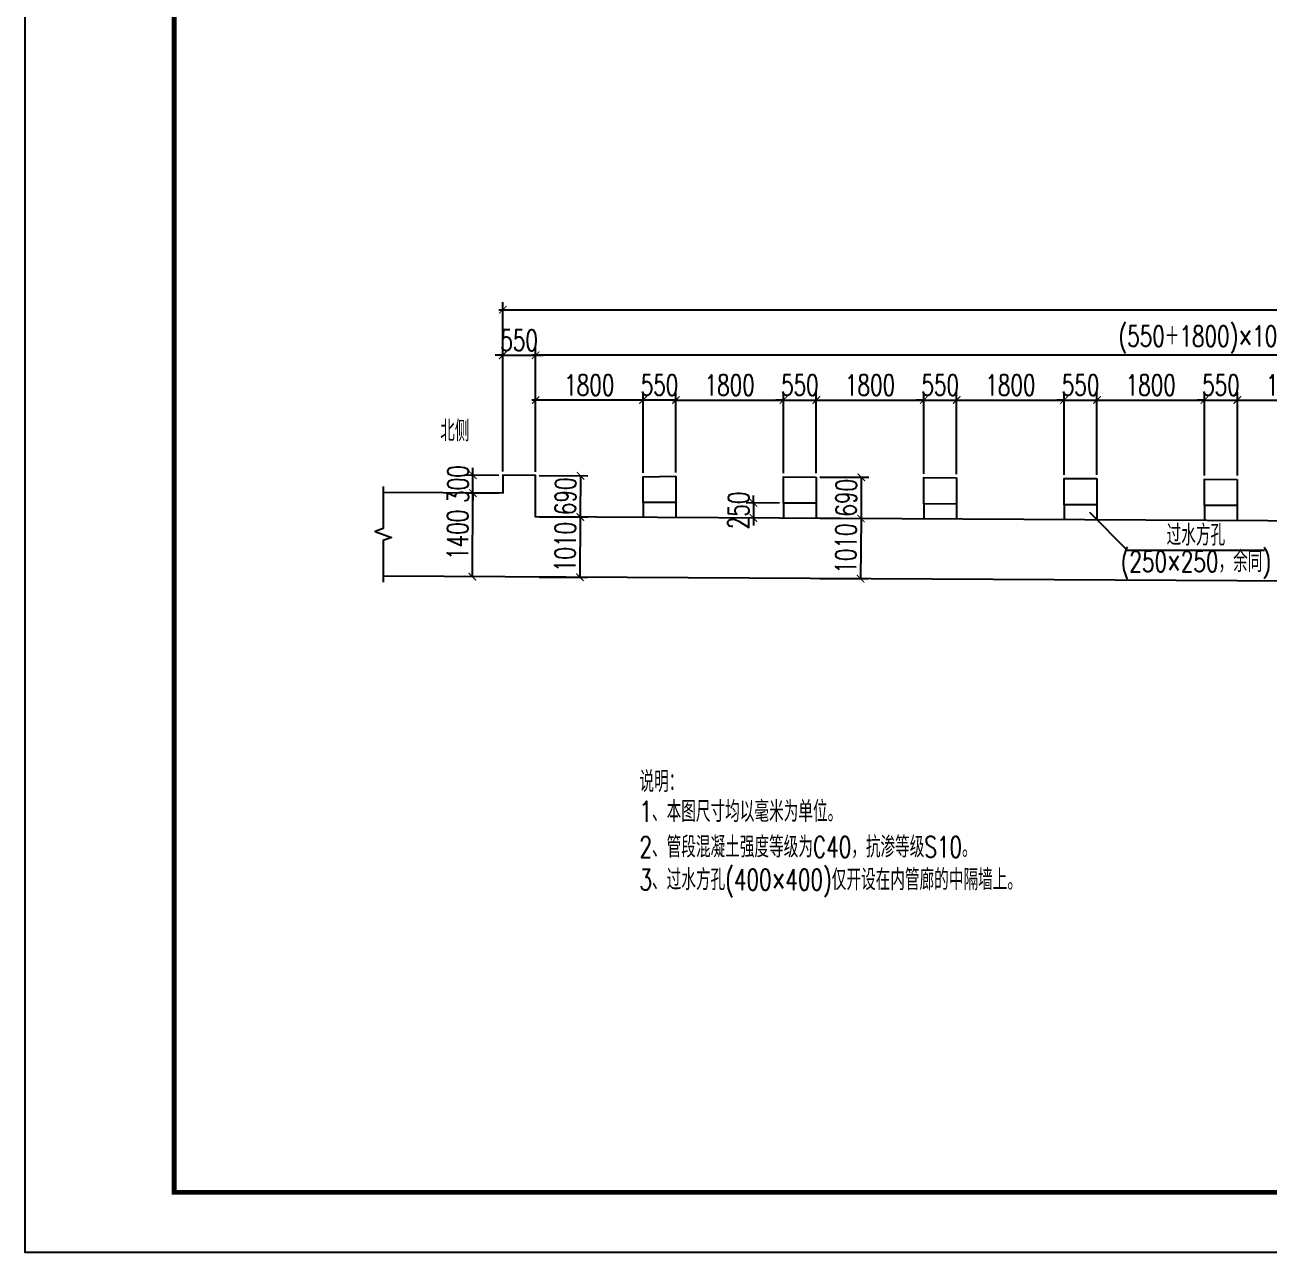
# Model space of a CAD drawing. Extents: x 266020 to 523514, y 704210 to 746210.
# Drawn here: x 382338 to 403170, y 704210 to 724765 of the extents above; entities that cross this region are included whole.
import ezdxf

# ---------------------------------------------------------------- set-up
doc = ezdxf.new("R2010")
doc.units = 0
doc.header["$LTSCALE"] = 50
doc.header["$MEASUREMENT"] = 0
doc.layers.get('0').update_dxf_attribs({"linetype": 'CONTINUOUS'})
doc.layers.get('Defpoints').update_dxf_attribs({"linetype": 'CONTINUOUS'})
for name, color, linetype in [('01 标  注', 1, 'CONTINUOUS'), ('4', 4, 'CONTINUOUS'), ('zxz 01 标  注', 1, 'CONTINUOUS'), ('zxz 02 结  构', 5, 'CONTINUOUS')]:
    doc.layers.add(name, color=color, linetype=linetype)
doc.styles.get("Standard").update_dxf_attribs({"font": 'txt1.shx', "width": 0.7, "bigfont": 'hztxt.shx'})
doc.dimstyles.new('1：100', dxfattribs={"dimscale": 100, "dimtxt": 3.5, "dimasz": 1.25, "dimexe": 1.25, "dimexo": 0.625, "dimgap": 0.75, "dimtad": 1, "dimdsep": 46, "dimtxsty": 'Standard', "dimblk": 'ARCHTICK', "dimcen": 2.5, "dimclrt": 256, "dimadec": 0, "dimazin": 0, "dimtfac": 1, "dimtix": 1, "dimtmove": 0, "dimatfit": 3, "dimfxl": 0, "dimarcsym": 0})
doc.dimstyles.new('zxz 1：25', dxfattribs={"dimscale": 100, "dimtxt": 3.5, "dimasz": 1.25, "dimexe": 1.25, "dimexo": 0.625, "dimgap": 0.75, "dimtad": 1, "dimdec": 0, "dimlfac": 0.25, "dimdsep": 46, "dimtxsty": 'Standard', "dimblk": 'ARCHTICK', "dimcen": 2.5, "dimdle": 0.625, "dimclrt": 1, "dimadec": 4, "dimazin": 1, "dimtfac": 1, "dimtdec": 0, "dimtix": 1, "dimtmove": 0, "dimatfit": 3, "dimldrblk": 'ARCHTICK', "dimfxl": 0, "dimarcsym": 0})

# ---------------------------------------------------------------- blocks, each defined once
blk = doc.blocks.new('_ArchTick')
at = {"color": 0, "linetype": 'ByBlock', "const_width": 0.15}
blk.add_lwpolyline([(-0.5, -0.5), (0.5, 0.5)], dxfattribs=at)
blk = doc.blocks.new('*D305')
at = {"layer": 'Defpoints', "color": 0}
for p in [(390888, 719231), (390338, 717220), (390888, 717217)]:
    blk.add_point(p, dxfattribs=at)
at = {"layer": 'zxz 01 标  注', "color": 0, "lineweight": -2}
for p, q in [((390338, 717283), (390338, 719356)), ((390888, 717280), (390888, 719356)), ((390338, 719231), (390213, 719231)), ((390338, 719231), (390888, 719231)), ((390888, 719231), (391013, 719231))]:
    blk.add_line(p, q, dxfattribs=at)
at = {"layer": 'zxz 01 标  注', "color": 0, "lineweight": -2, "xscale": 125, "yscale": 125, "zscale": 125}
blk.add_blockref('_ArchTick', (390338, 719231), dxfattribs=at)
at = {"layer": 'zxz 01 标  注', "color": 0, "lineweight": -2, "xscale": 125, "yscale": 125, "zscale": 125, "rotation": 180}
blk.add_blockref('_ArchTick', (390888, 719231), dxfattribs=at)
at = {"layer": 'zxz 01 标  注', "color": 1, "insert": (390613, 719481), "char_height": 350, "attachment_point": 5}
blk.add_mtext('550', dxfattribs=at)
blk = doc.blocks.new('*D306')
at = {"layer": 'Defpoints', "color": 0}
for p in [(395038, 718481), (393238, 717204), (395038, 717194)]:
    blk.add_point(p, dxfattribs=at)
at = {"layer": 'zxz 01 标  注', "color": 0, "lineweight": -2}
for p, q in [((393238, 717267), (393238, 718606)), ((395038, 717257), (395038, 718606)), ((393175, 718481), (395100, 718481))]:
    blk.add_line(p, q, dxfattribs=at)
at = {"layer": 'zxz 01 标  注', "color": 0, "lineweight": -2, "xscale": 125, "yscale": 125, "zscale": 125, "rotation": 180}
blk.add_blockref('_ArchTick', (393238, 718481), dxfattribs=at)
at = {"layer": 'zxz 01 标  注', "color": 0, "lineweight": -2, "xscale": 125, "yscale": 125, "zscale": 125}
blk.add_blockref('_ArchTick', (395038, 718481), dxfattribs=at)
at = {"layer": 'zxz 01 标  注', "color": 1, "insert": (394138, 718731), "char_height": 350, "attachment_point": 5}
blk.add_mtext('1800', dxfattribs=at)
blk = doc.blocks.new('*D307')
at = {"layer": 'Defpoints', "color": 0}
for p in [(395588, 718481), (395038, 717194), (395588, 717191)]:
    blk.add_point(p, dxfattribs=at)
at = {"layer": 'zxz 01 标  注', "color": 0, "lineweight": -2}
for p, q in [((395038, 717257), (395038, 718606)), ((395588, 717254), (395588, 718606)), ((395038, 718481), (394913, 718481)), ((395038, 718481), (395588, 718481)), ((395588, 718481), (395713, 718481))]:
    blk.add_line(p, q, dxfattribs=at)
at = {"layer": 'zxz 01 标  注', "color": 0, "lineweight": -2, "xscale": 125, "yscale": 125, "zscale": 125}
blk.add_blockref('_ArchTick', (395038, 718481), dxfattribs=at)
at = {"layer": 'zxz 01 标  注', "color": 0, "lineweight": -2, "xscale": 125, "yscale": 125, "zscale": 125, "rotation": 180}
blk.add_blockref('_ArchTick', (395588, 718481), dxfattribs=at)
at = {"layer": 'zxz 01 标  注', "color": 1, "insert": (395313, 718731), "char_height": 350, "attachment_point": 5}
blk.add_mtext('550', dxfattribs=at)
blk = doc.blocks.new('*D308')
at = {"layer": 'Defpoints', "color": 0}
for p in [(397388, 718481), (395588, 717191), (397388, 717181)]:
    blk.add_point(p, dxfattribs=at)
at = {"layer": 'zxz 01 标  注', "color": 0, "lineweight": -2}
for p, q in [((395588, 717254), (395588, 718606)), ((397388, 717244), (397388, 718606)), ((395525, 718481), (397450, 718481))]:
    blk.add_line(p, q, dxfattribs=at)
at = {"layer": 'zxz 01 标  注', "color": 0, "lineweight": -2, "xscale": 125, "yscale": 125, "zscale": 125, "rotation": 180}
blk.add_blockref('_ArchTick', (395588, 718481), dxfattribs=at)
at = {"layer": 'zxz 01 标  注', "color": 0, "lineweight": -2, "xscale": 125, "yscale": 125, "zscale": 125}
blk.add_blockref('_ArchTick', (397388, 718481), dxfattribs=at)
at = {"layer": 'zxz 01 标  注', "color": 1, "insert": (396488, 718731), "char_height": 350, "attachment_point": 5}
blk.add_mtext('1800', dxfattribs=at)
blk = doc.blocks.new('*D309')
at = {"layer": 'Defpoints', "color": 0}
for p in [(397938, 718481), (397388, 717181), (397938, 717178)]:
    blk.add_point(p, dxfattribs=at)
at = {"layer": 'zxz 01 标  注', "color": 0, "lineweight": -2}
for p, q in [((397388, 717244), (397388, 718606)), ((397938, 717241), (397938, 718606)), ((397388, 718481), (397263, 718481)), ((397388, 718481), (397938, 718481)), ((397938, 718481), (398063, 718481))]:
    blk.add_line(p, q, dxfattribs=at)
at = {"layer": 'zxz 01 标  注', "color": 0, "lineweight": -2, "xscale": 125, "yscale": 125, "zscale": 125}
blk.add_blockref('_ArchTick', (397388, 718481), dxfattribs=at)
at = {"layer": 'zxz 01 标  注', "color": 0, "lineweight": -2, "xscale": 125, "yscale": 125, "zscale": 125, "rotation": 180}
blk.add_blockref('_ArchTick', (397938, 718481), dxfattribs=at)
at = {"layer": 'zxz 01 标  注', "color": 1, "insert": (397663, 718731), "char_height": 350, "attachment_point": 5}
blk.add_mtext('550', dxfattribs=at)
blk = doc.blocks.new('*D310')
at = {"layer": 'Defpoints', "color": 0}
for p in [(399738, 718481), (397938, 717178), (399738, 717169)]:
    blk.add_point(p, dxfattribs=at)
at = {"layer": 'zxz 01 标  注', "color": 0, "lineweight": -2}
for p, q in [((397938, 717241), (397938, 718606)), ((399738, 717231), (399738, 718606)), ((397875, 718481), (399800, 718481))]:
    blk.add_line(p, q, dxfattribs=at)
at = {"layer": 'zxz 01 标  注', "color": 0, "lineweight": -2, "xscale": 125, "yscale": 125, "zscale": 125, "rotation": 180}
blk.add_blockref('_ArchTick', (397938, 718481), dxfattribs=at)
at = {"layer": 'zxz 01 标  注', "color": 0, "lineweight": -2, "xscale": 125, "yscale": 125, "zscale": 125}
blk.add_blockref('_ArchTick', (399738, 718481), dxfattribs=at)
at = {"layer": 'zxz 01 标  注', "color": 1, "insert": (398838, 718731), "char_height": 350, "attachment_point": 5}
blk.add_mtext('1800', dxfattribs=at)
blk = doc.blocks.new('*D311')
at = {"layer": 'Defpoints', "color": 0}
for p in [(400288, 718481), (399738, 717169), (400288, 717166)]:
    blk.add_point(p, dxfattribs=at)
at = {"layer": 'zxz 01 标  注', "color": 0, "lineweight": -2}
for p, q in [((399738, 717231), (399738, 718606)), ((400288, 717228), (400288, 718606)), ((399738, 718481), (399613, 718481)), ((399738, 718481), (400288, 718481)), ((400288, 718481), (400413, 718481))]:
    blk.add_line(p, q, dxfattribs=at)
at = {"layer": 'zxz 01 标  注', "color": 0, "lineweight": -2, "xscale": 125, "yscale": 125, "zscale": 125}
blk.add_blockref('_ArchTick', (399738, 718481), dxfattribs=at)
at = {"layer": 'zxz 01 标  注', "color": 0, "lineweight": -2, "xscale": 125, "yscale": 125, "zscale": 125, "rotation": 180}
blk.add_blockref('_ArchTick', (400288, 718481), dxfattribs=at)
at = {"layer": 'zxz 01 标  注', "color": 1, "insert": (400013, 718731), "char_height": 350, "attachment_point": 5}
blk.add_mtext('550', dxfattribs=at)
blk = doc.blocks.new('*D312')
at = {"layer": 'Defpoints', "color": 0}
for p in [(402088, 718481), (400288, 717166), (402088, 717156)]:
    blk.add_point(p, dxfattribs=at)
at = {"layer": 'zxz 01 标  注', "color": 0, "lineweight": -2}
for p, q in [((400288, 717228), (400288, 718606)), ((402088, 717218), (402088, 718606)), ((400225, 718481), (402150, 718481))]:
    blk.add_line(p, q, dxfattribs=at)
at = {"layer": 'zxz 01 标  注', "color": 0, "lineweight": -2, "xscale": 125, "yscale": 125, "zscale": 125, "rotation": 180}
blk.add_blockref('_ArchTick', (400288, 718481), dxfattribs=at)
at = {"layer": 'zxz 01 标  注', "color": 0, "lineweight": -2, "xscale": 125, "yscale": 125, "zscale": 125}
blk.add_blockref('_ArchTick', (402088, 718481), dxfattribs=at)
at = {"layer": 'zxz 01 标  注', "color": 1, "insert": (401188, 718731), "char_height": 350, "attachment_point": 5}
blk.add_mtext('1800', dxfattribs=at)
blk = doc.blocks.new('*D313')
at = {"layer": 'Defpoints', "color": 0}
for p in [(402638, 718481), (402088, 717156), (402638, 717153)]:
    blk.add_point(p, dxfattribs=at)
at = {"layer": 'zxz 01 标  注', "color": 0, "lineweight": -2}
for p, q in [((402088, 717218), (402088, 718606)), ((402638, 717215), (402638, 718606)), ((402088, 718481), (401963, 718481)), ((402088, 718481), (402638, 718481)), ((402638, 718481), (402763, 718481))]:
    blk.add_line(p, q, dxfattribs=at)
at = {"layer": 'zxz 01 标  注', "color": 0, "lineweight": -2, "xscale": 125, "yscale": 125, "zscale": 125}
blk.add_blockref('_ArchTick', (402088, 718481), dxfattribs=at)
at = {"layer": 'zxz 01 标  注', "color": 0, "lineweight": -2, "xscale": 125, "yscale": 125, "zscale": 125, "rotation": 180}
blk.add_blockref('_ArchTick', (402638, 718481), dxfattribs=at)
at = {"layer": 'zxz 01 标  注', "color": 1, "insert": (402363, 718731), "char_height": 350, "attachment_point": 5}
blk.add_mtext('550', dxfattribs=at)
blk = doc.blocks.new('*D314')
at = {"layer": 'Defpoints', "color": 0}
for p in [(404438, 718481), (402638, 717153), (404438, 717143)]:
    blk.add_point(p, dxfattribs=at)
at = {"layer": 'zxz 01 标  注', "color": 0, "lineweight": -2}
for p, q in [((402638, 717215), (402638, 718606)), ((404438, 717205), (404438, 718606)), ((402575, 718481), (404500, 718481))]:
    blk.add_line(p, q, dxfattribs=at)
at = {"layer": 'zxz 01 标  注', "color": 0, "lineweight": -2, "xscale": 125, "yscale": 125, "zscale": 125, "rotation": 180}
blk.add_blockref('_ArchTick', (402638, 718481), dxfattribs=at)
at = {"layer": 'zxz 01 标  注', "color": 0, "lineweight": -2, "xscale": 125, "yscale": 125, "zscale": 125}
blk.add_blockref('_ArchTick', (404438, 718481), dxfattribs=at)
at = {"layer": 'zxz 01 标  注', "color": 1, "insert": (403538, 718731), "char_height": 350, "attachment_point": 5}
blk.add_mtext('1800', dxfattribs=at)
blk = doc.blocks.new('*D338')
at = {"layer": 'Defpoints', "color": 0}
for p in [(390888, 717217), (390888, 716527), (391637, 716523)]:
    blk.add_point(p, dxfattribs=at)
at = {"layer": 'zxz 01 标  注', "color": 0, "lineweight": -2}
for p, q in [((390950, 717217), (391766, 717212)), ((391641, 717213), (391637, 716523)), ((390950, 716527), (391762, 716522))]:
    blk.add_line(p, q, dxfattribs=at)
at = {"layer": 'zxz 01 标  注', "color": 0, "lineweight": -2, "xscale": 125, "yscale": 125, "zscale": 125}
for p, rotation in [((391641, 717213), 89.68588746146624), ((391637, 716523), 269.6858874614662)]:
    blk.add_blockref('_ArchTick', p, dxfattribs=dict(at, rotation=rotation))
at = {"layer": 'zxz 01 标  注', "insert": (391389, 716869), "char_height": 350, "attachment_point": 5, "rotation": 89.6859}
blk.add_mtext('690', dxfattribs=at)
blk = doc.blocks.new('*D339')
at = {"layer": 'Defpoints', "color": 0}
for p in [(390888, 716527), (390888, 715517), (391631, 715513)]:
    blk.add_point(p, dxfattribs=at)
at = {"layer": 'zxz 01 标  注', "color": 0, "lineweight": -2}
for p, q in [((390950, 716527), (391762, 716522)), ((391637, 716523), (391631, 715513)), ((390950, 715517), (391756, 715512))]:
    blk.add_line(p, q, dxfattribs=at)
at = {"layer": 'zxz 01 标  注', "color": 0, "lineweight": -2, "xscale": 125, "yscale": 125, "zscale": 125}
for p, rotation in [((391637, 716523), 89.68588746146624), ((391631, 715513), 269.6858874614662)]:
    blk.add_blockref('_ArchTick', p, dxfattribs=dict(at, rotation=rotation))
at = {"layer": 'zxz 01 标  注', "insert": (391384, 716019), "char_height": 350, "attachment_point": 5, "rotation": 89.6859}
blk.add_mtext('1010', dxfattribs=at)
blk = doc.blocks.new('*D340')
at = {"layer": 'Defpoints', "color": 0}
for p in [(389838, 716923), (390338, 716920), (390338, 715520)]:
    blk.add_point(p, dxfattribs=at)
at = {"layer": 'zxz 01 标  注', "color": 0, "lineweight": -2}
for p, q in [((390275, 716920), (389713, 716924)), ((389830, 715523), (389838, 716923)), ((390275, 715520), (389705, 715524))]:
    blk.add_line(p, q, dxfattribs=at)
at = {"layer": 'zxz 01 标  注', "color": 0, "lineweight": -2, "xscale": 125, "yscale": 125, "zscale": 125}
for p, rotation in [((389838, 716923), 89.68588746480138), ((389830, 715523), 269.6858874648014)]:
    blk.add_blockref('_ArchTick', p, dxfattribs=dict(at, rotation=rotation))
at = {"layer": 'zxz 01 标  注', "insert": (389584, 716224), "char_height": 350, "attachment_point": 5, "rotation": 89.6859}
blk.add_mtext('1400', dxfattribs=at)
blk = doc.blocks.new('*D341')
at = {"layer": 'Defpoints', "color": 0}
for p in [(389840, 717223), (390338, 717220), (390338, 716920)]:
    blk.add_point(p, dxfattribs=at)
at = {"layer": 'zxz 01 标  注', "color": 0, "lineweight": -2}
for p, q in [((389840, 717223), (389840, 717348)), ((390275, 717220), (389715, 717224)), ((389838, 716923), (389840, 717223)), ((390275, 716920), (389713, 716924)), ((389838, 716923), (389837, 716798))]:
    blk.add_line(p, q, dxfattribs=at)
at = {"layer": 'zxz 01 标  注', "color": 0, "lineweight": -2, "xscale": 125, "yscale": 125, "zscale": 125}
for p, rotation in [((389840, 717223), 269.6858874648014), ((389838, 716923), 89.68588746480143)]:
    blk.add_blockref('_ArchTick', p, dxfattribs=dict(at, rotation=rotation))
at = {"layer": 'zxz 01 标  注', "insert": (389589, 717074), "char_height": 350, "attachment_point": 5, "rotation": 89.6859}
blk.add_mtext('300', dxfattribs=at)
blk = doc.blocks.new('*D342')
at = {"layer": 'Defpoints', "color": 0}
for p in [(395588, 717191), (395588, 716501), (396337, 716497)]:
    blk.add_point(p, dxfattribs=at)
at = {"layer": 'zxz 01 标  注', "color": 0, "lineweight": -2}
for p, q in [((395650, 717191), (396466, 717187)), ((396341, 717187), (396337, 716497)), ((395650, 716501), (396462, 716497))]:
    blk.add_line(p, q, dxfattribs=at)
at = {"layer": 'zxz 01 标  注', "color": 0, "lineweight": -2, "xscale": 125, "yscale": 125, "zscale": 125}
for p, rotation in [((396341, 717187), 89.68588746146624), ((396337, 716497), 269.6858874614662)]:
    blk.add_blockref('_ArchTick', p, dxfattribs=dict(at, rotation=rotation))
at = {"layer": 'zxz 01 标  注', "insert": (396089, 716844), "char_height": 350, "attachment_point": 5, "rotation": 89.6859}
blk.add_mtext('690', dxfattribs=at)
blk = doc.blocks.new('*D343')
at = {"layer": 'Defpoints', "color": 0}
for p in [(395588, 716501), (395588, 715491), (396331, 715487)]:
    blk.add_point(p, dxfattribs=at)
at = {"layer": 'zxz 01 标  注', "color": 0, "lineweight": -2}
for p, q in [((395650, 716501), (396462, 716497)), ((396337, 716497), (396331, 715487)), ((395650, 715491), (396456, 715487))]:
    blk.add_line(p, q, dxfattribs=at)
at = {"layer": 'zxz 01 标  注', "color": 0, "lineweight": -2, "xscale": 125, "yscale": 125, "zscale": 125}
for p, rotation in [((396337, 716497), 89.68588746146624), ((396331, 715487), 269.6858874614662)]:
    blk.add_blockref('_ArchTick', p, dxfattribs=dict(at, rotation=rotation))
at = {"layer": 'zxz 01 标  注', "insert": (396084, 715994), "char_height": 350, "attachment_point": 5, "rotation": 89.6859}
blk.add_mtext('1010', dxfattribs=at)
blk = doc.blocks.new('*D370')
at = {"layer": 'Defpoints', "color": 0}
for p in [(390888, 719231), (390888, 717217), (414388, 717088)]:
    blk.add_point(p, dxfattribs=at)
at = {"layer": 'zxz 01 标  注', "color": 0, "lineweight": -2}
for p, q in [((390888, 717280), (390888, 719356)), ((414388, 717151), (414388, 719356)), ((414450, 719231), (390825, 719231))]:
    blk.add_line(p, q, dxfattribs=at)
at = {"layer": 'zxz 01 标  注', "color": 0, "lineweight": -2, "xscale": 125, "yscale": 125, "zscale": 125, "rotation": 180}
blk.add_blockref('_ArchTick', (390888, 719231), dxfattribs=at)
at = {"layer": 'zxz 01 标  注', "color": 0, "lineweight": -2, "xscale": 125, "yscale": 125, "zscale": 125}
blk.add_blockref('_ArchTick', (414388, 719231), dxfattribs=at)
at = {"layer": 'zxz 01 标  注', "color": 1, "insert": (402638, 719493), "char_height": 350, "attachment_point": 5}
blk.add_mtext('(550＋1800)×10=23500', dxfattribs=at)
blk = doc.blocks.new('*D371')
at = {"layer": 'Defpoints', "color": 0}
for p in [(437888, 719993), (390338, 717220), (437888, 717109)]:
    blk.add_point(p, dxfattribs=at)
at = {"layer": 'zxz 01 标  注', "color": 0, "lineweight": -2}
for p, q in [((390275, 719993), (437950, 719993)), ((390338, 717283), (390338, 720118)), ((437888, 717172), (437888, 720118))]:
    blk.add_line(p, q, dxfattribs=at)
at = {"layer": 'zxz 01 标  注', "color": 0, "lineweight": -2, "xscale": 125, "yscale": 125, "zscale": 125, "rotation": 180}
blk.add_blockref('_ArchTick', (390338, 719993), dxfattribs=at)
at = {"layer": 'zxz 01 标  注', "color": 0, "lineweight": -2, "xscale": 125, "yscale": 125, "zscale": 125}
blk.add_blockref('_ArchTick', (437888, 719993), dxfattribs=at)
at = {"layer": 'zxz 01 标  注', "color": 1, "insert": (414113, 720243), "char_height": 350, "attachment_point": 5}
blk.add_mtext('47550', dxfattribs=at)
blk = doc.blocks.new('*D381')
at = {"layer": 'Defpoints', "color": 0}
for p in [(395038, 716754), (394535, 716507), (395035, 716504)]:
    blk.add_point(p, dxfattribs=at)
at = {"layer": 'zxz 01 标  注', "color": 0, "lineweight": -2}
for p, q in [((394537, 716757), (394537, 716882)), ((394975, 716755), (394412, 716758)), ((394537, 716757), (394535, 716507)), ((394973, 716505), (394410, 716508)), ((394535, 716507), (394535, 716382))]:
    blk.add_line(p, q, dxfattribs=at)
at = {"layer": 'zxz 01 标  注', "color": 0, "lineweight": -2, "xscale": 125, "yscale": 125, "zscale": 125}
for p, rotation in [((394537, 716757), 269.6858874581312), ((394535, 716507), 89.68588745813115)]:
    blk.add_blockref('_ArchTick', p, dxfattribs=dict(at, rotation=rotation))
at = {"layer": 'zxz 01 标  注', "insert": (394286, 716633), "char_height": 350, "attachment_point": 5, "rotation": 89.6859}
blk.add_mtext('250', dxfattribs=at)
blk = doc.blocks.new('*D374')
at = {"layer": 'Defpoints', "color": 0}
for p in [(392688, 718481), (392688, 717197), (393238, 717204)]:
    blk.add_point(p, dxfattribs=at)
at = {"layer": 'zxz 01 标  注', "color": 0, "lineweight": -2}
for p, q in [((392688, 717260), (392688, 718606)), ((393238, 717267), (393238, 718606)), ((392688, 718481), (392563, 718481)), ((393238, 718481), (392688, 718481)), ((393238, 718481), (393363, 718481))]:
    blk.add_line(p, q, dxfattribs=at)
at = {"layer": 'zxz 01 标  注', "color": 0, "lineweight": -2, "xscale": 125, "yscale": 125, "zscale": 125}
blk.add_blockref('_ArchTick', (392688, 718481), dxfattribs=at)
at = {"layer": 'zxz 01 标  注', "color": 0, "lineweight": -2, "xscale": 125, "yscale": 125, "zscale": 125, "rotation": 180}
blk.add_blockref('_ArchTick', (393238, 718481), dxfattribs=at)
at = {"layer": 'zxz 01 标  注', "color": 1, "insert": (392963, 718731), "char_height": 350, "attachment_point": 5}
blk.add_mtext('550', dxfattribs=at)
blk = doc.blocks.new('*D375')
at = {"layer": 'Defpoints', "color": 0}
for p in [(390888, 718481), (390888, 717217), (392688, 717197)]:
    blk.add_point(p, dxfattribs=at)
at = {"layer": 'zxz 01 标  注', "color": 0, "lineweight": -2}
for p, q in [((390888, 717280), (390888, 718606)), ((392688, 717260), (392688, 718606)), ((392750, 718481), (390825, 718481))]:
    blk.add_line(p, q, dxfattribs=at)
at = {"layer": 'zxz 01 标  注', "color": 0, "lineweight": -2, "xscale": 125, "yscale": 125, "zscale": 125, "rotation": 180}
blk.add_blockref('_ArchTick', (390888, 718481), dxfattribs=at)
at = {"layer": 'zxz 01 标  注', "color": 0, "lineweight": -2, "xscale": 125, "yscale": 125, "zscale": 125}
blk.add_blockref('_ArchTick', (392688, 718481), dxfattribs=at)
at = {"layer": 'zxz 01 标  注', "color": 1, "insert": (391788, 718731), "char_height": 350, "attachment_point": 5}
blk.add_mtext('1800', dxfattribs=at)

msp = doc.modelspace()

# ---------------------------------------------------------------- linework, layer by layer
at = {"layer": '01 标  注'}
msp.add_lwpolyline([(442037.835, 704209.674), (442037.835, 746209.674), (382337.835, 746209.674), (382337.835, 704209.674)], close=True, dxfattribs=at)
at = {"layer": '4', "color": 7, "const_width": 80}
msp.add_lwpolyline([(441037.835, 705209.674), (441037.835, 745209.674), (384837.835, 745209.674), (384837.835, 705209.674)], close=True, dxfattribs=at)
at = {"layer": 'zxz 01 标  注'}
for p, q in [((392687.835, 716767.219), (392687.835, 716517.219)), ((393237.835, 716764.204), (393237.835, 716514.204)), ((395037.835, 716754.336), (395037.835, 716504.336)), ((395587.835, 716751.32), (395587.835, 716501.32)), ((397387.835, 716741.452), (397387.835, 716491.452)), ((397937.835, 716738.437), (397937.835, 716488.437)), ((399737.835, 716728.569), (399737.835, 716478.569)), ((400287.835, 716725.553), (400287.835, 716475.553)), ((402087.835, 716715.685), (402087.835, 716465.685)), ((402637.835, 716712.67), (402637.835, 716462.67))]:
    msp.add_line(p, q, dxfattribs=at)
for points in [[(388337.835, 717031.067), (388337.835, 716331.067), (388200.461, 716281.067), (388475.209, 716181.067), (388337.835, 716131.067), (388337.835, 715431.067)], [(400162.146, 716601.242), (400795.619, 715967.769), (403092.11, 715967.769)]]:
    msp.add_lwpolyline(points, dxfattribs=at)
at = {"layer": 'zxz 02 结  构'}
msp.add_line((411482.298, 715404.181), (388337.835, 715531.067), dxfattribs=at)
at = {"layer": 'zxz 02 结  构', "ltscale": 4}
msp.add_lwpolyline([(439887.835, 716648.452), (437887.835, 716659.417), (437887.835, 717109.417), (437337.835, 717112.432), (437337.835, 716398.566), (423237.835, 716398.566), (423237.835, 716039.733), (414387.835, 716088.252), (414387.835, 716398.252), (390887.835, 716527.087), (390887.835, 717217.087), (390337.835, 717220.103), (390337.835, 716920.103), (388337.835, 716931.067)], dxfattribs=at)
for points in [[(393237.835, 717204.204), (393237.835, 716764.204), (392687.835, 716767.219), (392687.835, 717197.351)], [(395587.835, 717191.32), (395587.835, 716751.32), (395037.835, 716754.336), (395037.835, 717194.336)], [(397937.835, 717178.437), (397937.835, 716738.437), (397387.835, 716741.452), (397387.835, 717181.452)], [(400287.835, 717165.553), (400287.835, 716725.553), (399737.835, 716728.569), (399737.835, 717168.569)], [(402637.835, 717152.67), (402637.835, 716712.67), (402087.835, 716715.685), (402087.835, 717155.685)]]:
    msp.add_lwpolyline(points, close=True, dxfattribs=at)

# ---------------------------------------------------------------- texts
at = {"layer": '01 标  注', "char_height": 350, "attachment_point": 4}
for s, insert in [('说明：', (392627.64, 712088.674)), ('1、本图尺寸均以毫米为单位。', (392627.64, 711588.674)), ('2、管段混凝土强度等级为C40，抗渗等级S10。', (392627.64, 710988.674)), ('3、过水方孔(400×400)仅开设在内管廊的中隔墙上。', (392627.64, 710388.674))]:
    msp.add_mtext(s, dxfattribs=dict(at, insert=insert))
at = {"layer": 'zxz 01 标  注', "color": 1, "char_height": 350, "attachment_point": 5}
for s, insert in [('北侧', (389537, 717964.282)), ('过水方孔', (401943.865, 716217.769)), ('(250×250，余同)', (401943.865, 715717.769))]:
    msp.add_mtext(s, dxfattribs=dict(at, insert=insert))

# ---------------------------------------------------------------- dimensions: what is measured, and where the dimension line sits
at = {"layer": 'zxz 01 标  注'}
for base, p1, p2, picture, middle in [((437887.835, 719992.531), (390337.835, 717220.103), (437887.835, 717109.417), '*D371', (414112.835, 720242.531)), ((390887.835, 719231.479), (390337.835, 717220.103), (390887.835, 717217.087), '*D305', (390612.835, 719481.479)), ((390887.835, 718481.479), (392687.835, 717197.351), (390887.835, 717217.087), '*D375', (391787.835, 718731.479)), ((392687.835, 718481.479), (393237.835, 717204.204), (392687.835, 717197.351), '*D374', (392962.835, 718731.479)), ((395037.835, 718481.479), (393237.835, 717204.204), (395037.835, 717194.336), '*D306', (394137.835, 718731.479)), ((395587.835, 718481.479), (395037.835, 717194.336), (395587.835, 717191.32), '*D307', (395312.835, 718731.479)), ((397387.835, 718481.479), (395587.835, 717191.32), (397387.835, 717181.452), '*D308', (396487.835, 718731.479)), ((397937.835, 718481.479), (397387.835, 717181.452), (397937.835, 717178.437), '*D309', (397662.835, 718731.479)), ((399737.835, 718481.479), (397937.835, 717178.437), (399737.835, 717168.569), '*D310', (398837.835, 718731.479)), ((400287.835, 718481.479), (399737.835, 717168.569), (400287.835, 717165.553), '*D311', (400012.835, 718731.479)), ((402087.835, 718481.479), (400287.835, 717165.553), (402087.835, 717155.685), '*D312', (401187.835, 718731.479)), ((402637.835, 718481.479), (402087.835, 717155.685), (402637.835, 717152.67), '*D313', (402362.835, 718731.479)), ((404437.835, 718481.479), (402637.835, 717152.67), (404437.835, 717142.802), '*D314', (403537.835, 718731.479))]:
    dim = msp.add_linear_dim(base=base, p1=p1, p2=p2, dimstyle='zxz 1：25', override={"dimlfac": 1}, dxfattribs=at)
    dim.commit()
    dim.dimension.update_dxf_attribs({"geometry": picture, "text_midpoint": middle})
dim = msp.add_linear_dim(base=(390887.835, 719231.479), p1=(414387.835, 717088.252), p2=(390887.835, 717217.087), angle=180, text='(550＋1800)×10=<>', dimstyle='zxz 1：25', override={"dimlfac": 1}, dxfattribs=at)
dim.commit()
dim.dimension.update_dxf_attribs({"geometry": '*D370', "text_midpoint": (402637.835, 719492.531)})
for base, p1, p2, angle, picture, middle in [((389839.719, 717222.834), (390337.835, 716920.103), (390337.835, 717220.103), 269.6858875, '*D341', (389588.901, 717074.209)), ((391636.819, 716522.981), (390887.835, 717217.087), (390887.835, 716527.087), 89.6858875, '*D338', (391388.714, 716869.341)), ((396336.819, 716497.214), (395587.835, 717191.32), (395587.835, 716501.32), 89.6858875, '*D342', (396088.714, 716843.574)), ((389838.074, 716922.843), (390337.835, 715520.103), (390337.835, 716920.103), 269.6858875, '*D340', (389584.241, 716224.234)), ((394535.259, 716507.091), (395037.835, 716754.336), (395035.094, 716504.351), 89.6858875, '*D381', (394285.948, 716633.458)), ((391631.282, 715513.012), (390887.835, 716527.087), (390887.835, 715517.087), 89.6858875, '*D339', (391384.054, 716019.367)), ((396331.282, 715487.245), (395587.835, 716501.32), (395587.835, 715491.32), 89.6858875, '*D343', (396084.054, 715993.6))]:
    dim = msp.add_linear_dim(base=base, p1=p1, p2=p2, angle=angle, dimstyle='1：100', override={"dimdec": 0, "dimfxl": 1.25, "dimarcsym": 1}, dxfattribs=at)
    dim.commit()
    dim.dimension.update_dxf_attribs({"geometry": picture, "text_midpoint": middle})

doc.saveas('drawing.dxf')
